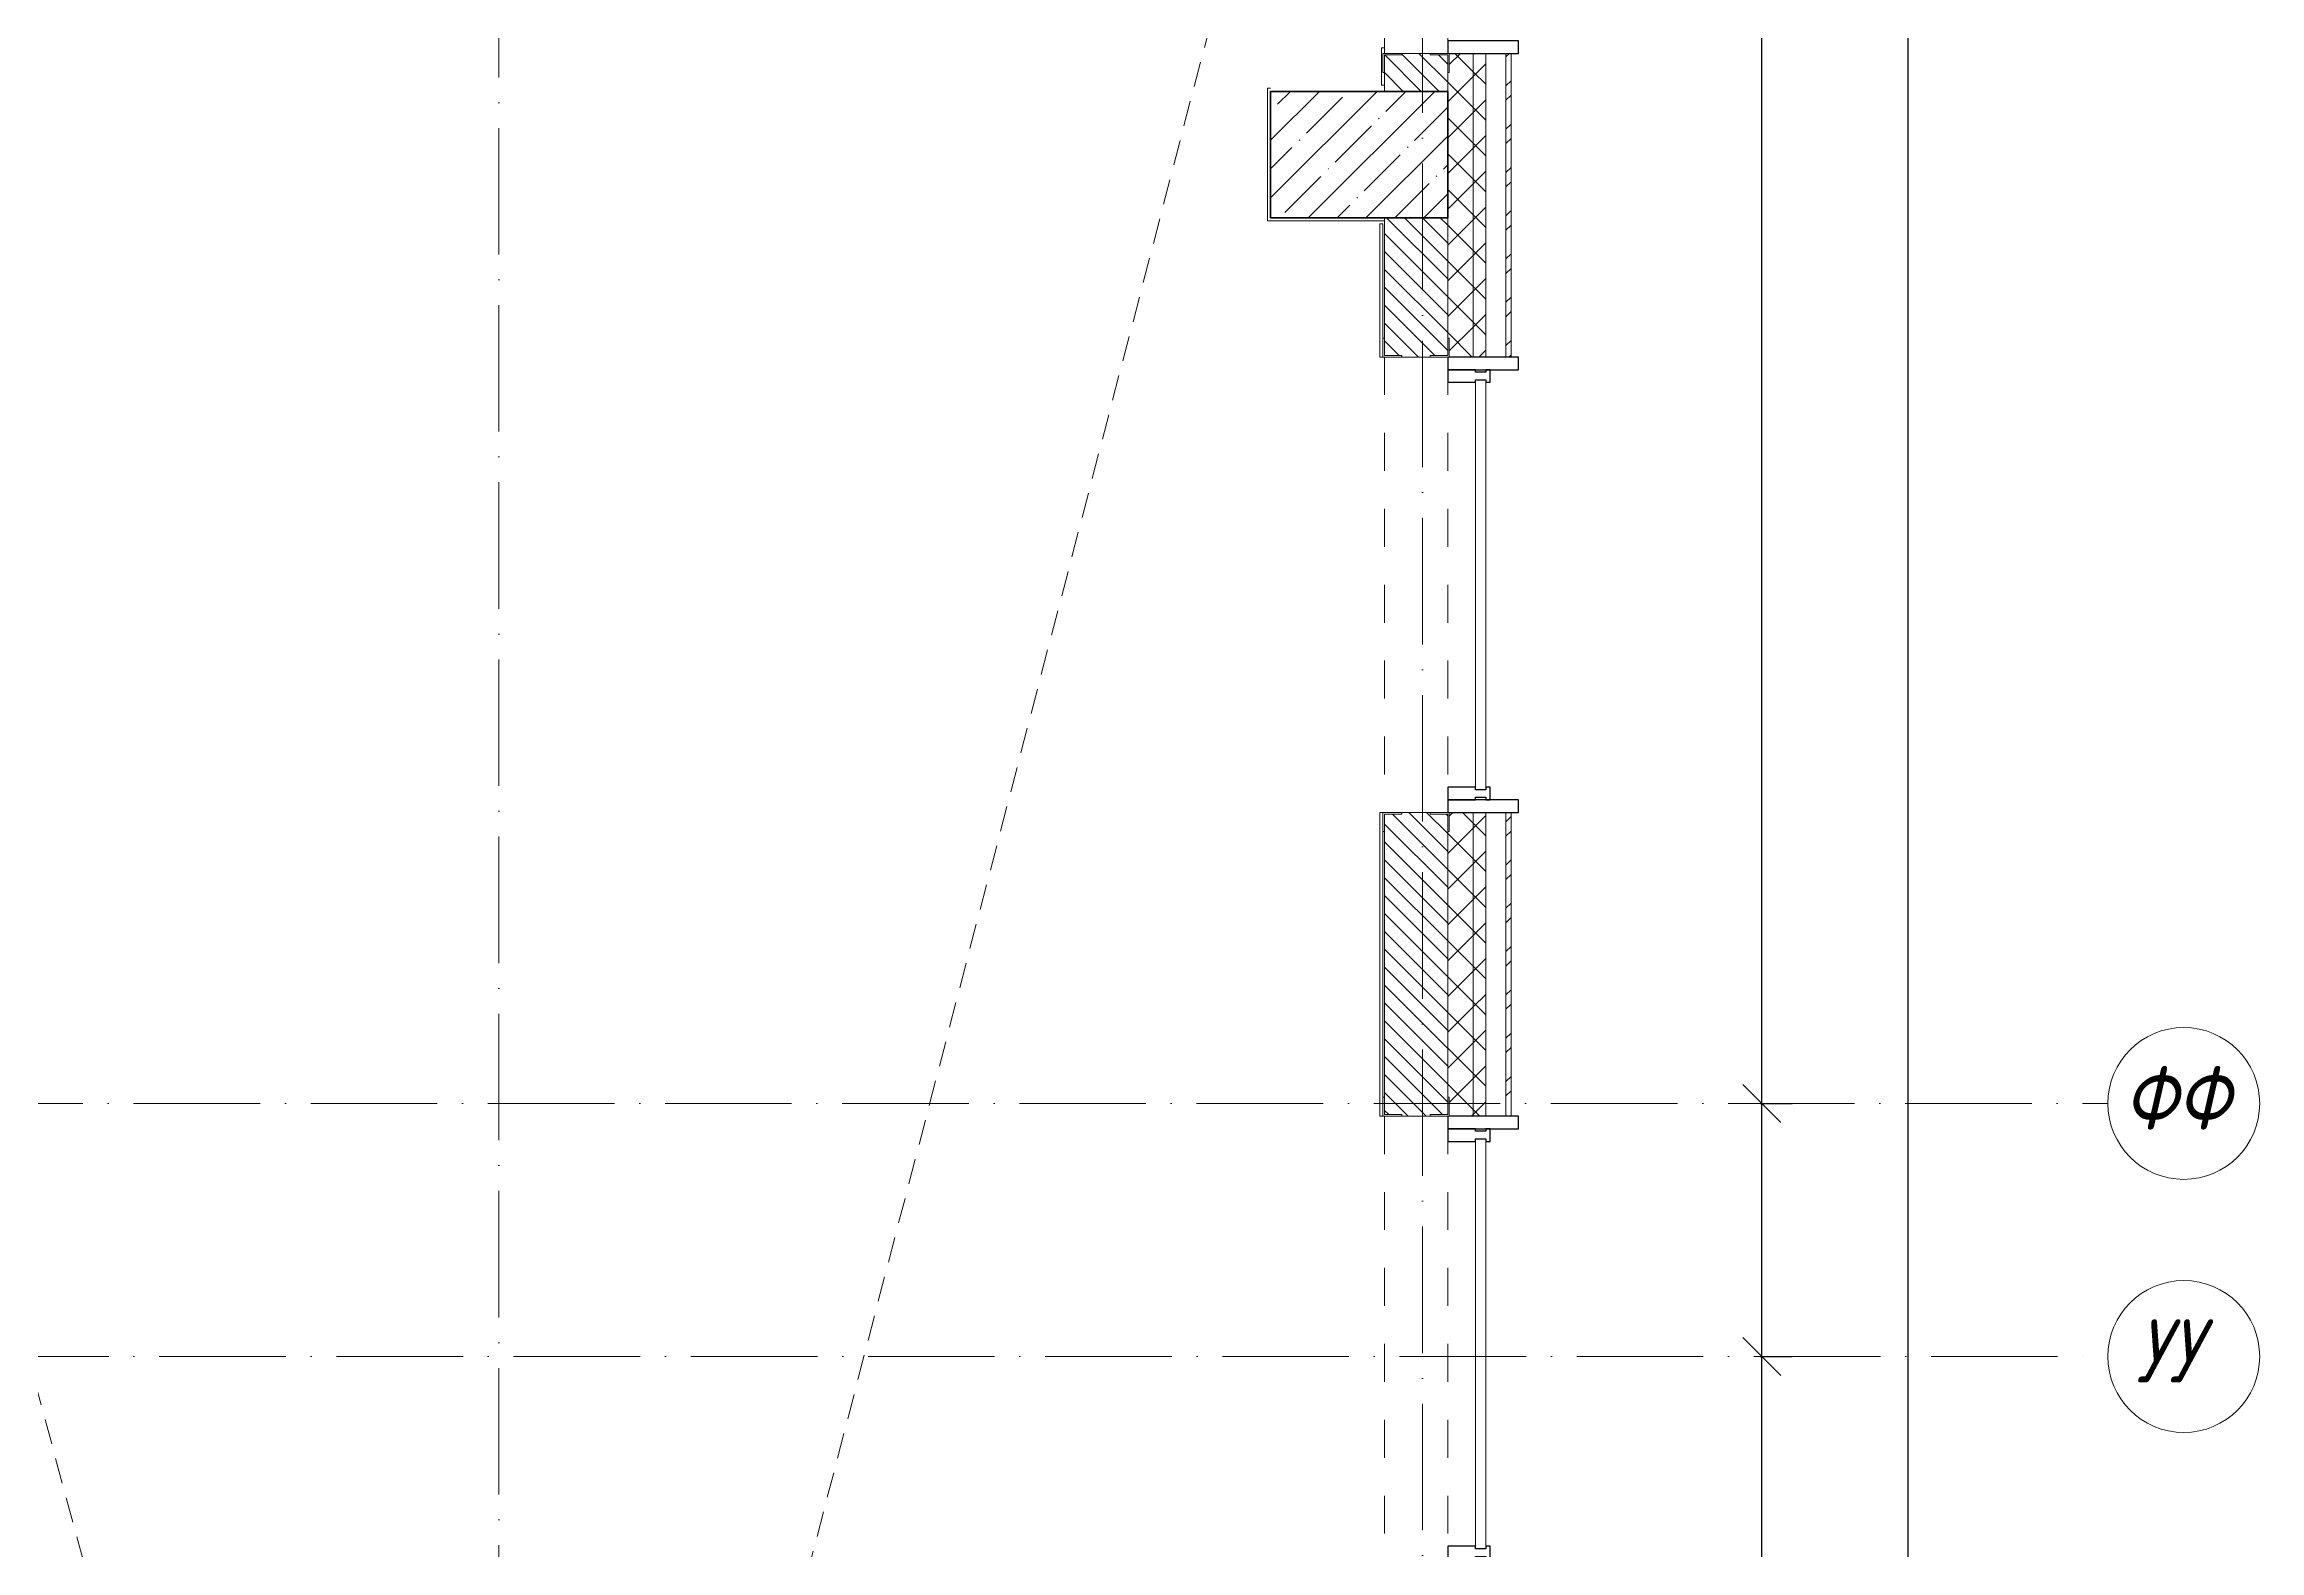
# Model space of a CAD drawing. Header units: millimetres. Extents: x -213536 to 1564669, y -45299 to 942238.
# Drawn here: x 527220 to 535974, y 520535 to 526488 of the extents above; entities that cross this region are included whole.
import ezdxf

# ---------------------------------------------------------------- set-up
doc = ezdxf.new("R2010")
doc.units = ezdxf.units.MM
for name, pattern in [('200_ШТРИХ_ш1п0_6_', [160, 100, -60]), ('50_200_ШТРИХ_1Т_ш5_п1_п1_', [700, 500, -100, 0, -100]), ('Штрих короткий', [300, 150, -150])]:
    doc.linetypes.add(name, pattern=pattern)
for name, color, linetype, lineweight in [('0-1', 7, 'Continuous', 5), ('0-2', 7, 'Continuous', 9), ('3) ЖБ 4м', 3, 'Continuous', 30), ('Импосты витража-1', 7, 'Continuous', 25), ('Линии-1', 7, '200_ШТРИХ_ш1п0_6_', 9), ('Несущие колонны', 7, 'Continuous', 9), ('Несущие колонны-1', 7, 'Continuous', 35), ('Обобщенные модели', 7, 'Continuous', 9), ('Общие ребра', 7, 'Continuous', 9), ('Оси', 7, 'Continuous', 9), ('Оси-1', 7, 'Continuous', 20), ('Оси-2', 7, '50_200_ШТРИХ_1Т_ш5_п1_п1_', 9), ('Остекление-1', 7, 'Continuous', 9), ('Перемычка-1', 7, 'Штрих короткий', 9), ('Размеры', 7, 'Continuous', 15), ('Стены-1', 7, 'Continuous', 13), ('Штриховка разреза-1', 7, 'Continuous', 9)]:
    doc.layers.add(name, color=color, linetype=linetype, lineweight=lineweight)
doc.layers.get('0-2').off()
doc.styles.add('ISOCPEUR_I_1', font='isocpeui.ttf', dxfattribs={"width": 0.85, "height": 2.5})
doc.styles.add('ISOCPEUR_I_5', font='isocpeui.ttf', dxfattribs={"width": 0.85, "height": 2.1})
doc.dimstyles.new('ISO-2_5_0_9К', dxfattribs={"dimscale": 304.8, "dimtxt": 248.995294, "dimasz": 0.492126, "dimexe": 0.393701, "dimexo": 0.328084, "dimgap": 0, "dimtad": 1, "dimdec": 0, "dimzin": 0, "dimdsep": 46, "dimtxsty": 'ISOCPEUR_I_1', "dimblk1": 'OBLIQUE', "dimblk2": 'OBLIQUE', "dimsah": 1, "dimcen": 0.09, "dimdle": 0.393701, "dimazin": 0, "dimtfac": 1, "dimtdec": 4, "dimtix": 1, "dimtmove": 0, "dimatfit": 3, "dimfxl": 1, "dimtvp": 1, "dimtolj": 1, "dimtzin": 0, "dimarcsym": 2})
pattern_1 = [(45, (0, 0), (-70.71068, 70.71068), []), (135, (0, 0), (-70.71068, -70.71068), [])]
pattern_2 = [(135, (0, 0), (-35.35534, -35.35534), [])]

# ---------------------------------------------------------------- blocks, each defined once
blk = doc.blocks.new('Ось сетки - Круг_Ø6_00__ISO-2_5_0_9K_-16731441-АИ2_03_План отделки стен 3-го этажа _Часть 1_')
at = {"layer": 'Оси-1'}
blk.add_circle((0, 0), 3, dxfattribs=at)
blk = doc.blocks.new('_Oblique')
at = {"color": 0, "linetype": 'ByBlock', "lineweight": -2}
blk.add_line((-0.5, -0.5), (0.5, 0.5), dxfattribs=at)
blk = doc.blocks.new('*D3987')
at = {"layer": 'Defpoints', "color": 0, "lineweight": 30, "transparency": 16777216}
for p in [(533901, 521302.4), (534007.1, 521302.4), (533901, 520202.4)]:
    blk.add_point(p, dxfattribs=at)
at = {"layer": 'Размеры', "color": 0, "lineweight": -2, "transparency": 16777216}
for p, q in [((534007.1, 520082.4), (534007.1, 521422.4)), ((534001, 521302.4), (534127.1, 521302.4)), ((534001, 520202.4), (534127.1, 520202.4))]:
    blk.add_line(p, q, dxfattribs=at)
at = {"layer": 'Размеры', "color": 0, "lineweight": -2, "transparency": 16777216, "xscale": 150, "yscale": 150, "zscale": 150}
for p, rotation in [((534007.1, 521302.4), 90), ((534007.1, 520202.4), 270)]:
    blk.add_blockref('_Oblique', p, dxfattribs=dict(at, rotation=rotation))
at = {"layer": 'Размеры', "color": 0, "transparency": 16777216, "insert": (534005.8, 520752.4), "char_height": 2.5, "width": 643.557, "attachment_point": 5, "rotation": 90, "style": 'ISOCPEUR_I_1'}
blk.add_mtext('\\A1;1100', dxfattribs=at)
blk = doc.blocks.new('*D3988')
at = {"layer": 'Defpoints', "color": 0, "lineweight": 30, "transparency": 16777216}
for p in [(533901, 522302.4), (534007.1, 522302.4), (533901, 521302.4)]:
    blk.add_point(p, dxfattribs=at)
at = {"layer": 'Размеры', "color": 0, "lineweight": -2, "transparency": 16777216}
for p, q in [((534007.1, 521182.4), (534007.1, 522422.4)), ((534001, 522302.4), (534127.1, 522302.4)), ((534001, 521302.4), (534127.1, 521302.4))]:
    blk.add_line(p, q, dxfattribs=at)
at = {"layer": 'Размеры', "color": 0, "lineweight": -2, "transparency": 16777216, "xscale": 150, "yscale": 150, "zscale": 150}
for p, rotation in [((534007.1, 522302.4), 90), ((534007.1, 521302.4), 270)]:
    blk.add_blockref('_Oblique', p, dxfattribs=dict(at, rotation=rotation))
at = {"layer": 'Размеры', "color": 0, "transparency": 16777216, "insert": (534005.8, 521802.4), "char_height": 2.5, "width": 701.018, "attachment_point": 5, "rotation": 90, "style": 'ISOCPEUR_I_1'}
blk.add_mtext('\\A1;1000', dxfattribs=at)
blk = doc.blocks.new('*D3989')
at = {"layer": 'Defpoints', "color": 0, "lineweight": 30, "transparency": 16777216}
for p in [(533901, 528752.4), (534007.1, 528752.4), (533901, 522302.4)]:
    blk.add_point(p, dxfattribs=at)
at = {"layer": 'Размеры', "color": 0, "lineweight": -2, "transparency": 16777216}
for p, q in [((534007.1, 522182.4), (534007.1, 528872.4)), ((534001, 528752.4), (534127.1, 528752.4)), ((534001, 522302.4), (534127.1, 522302.4))]:
    blk.add_line(p, q, dxfattribs=at)
at = {"layer": 'Размеры', "color": 0, "lineweight": -2, "transparency": 16777216, "xscale": 150, "yscale": 150, "zscale": 150}
for p, rotation in [((534007.1, 528752.4), 90), ((534007.1, 522302.4), 270)]:
    blk.add_blockref('_Oblique', p, dxfattribs=dict(at, rotation=rotation))
at = {"layer": 'Размеры', "color": 0, "transparency": 16777216, "insert": (534005.8, 525527.4), "char_height": 2.5, "width": 781.462, "attachment_point": 5, "rotation": 90, "style": 'ISOCPEUR_I_1'}
blk.add_mtext('\\A1;6450', dxfattribs=at)
blk = doc.blocks.new('*D3991')
at = {"layer": 'Defpoints', "color": 0, "lineweight": 30, "transparency": 16777216}
for p in [(534689.4, 532302.4), (534583.4, 489552.4), (534689.4, 489552.4)]:
    blk.add_point(p, dxfattribs=at)
at = {"layer": 'Размеры', "color": 0, "lineweight": -2, "transparency": 16777216}
for p, q in [((534583.4, 532422.4), (534583.4, 489432.4)), ((534589.4, 532302.4), (534463.4, 532302.4)), ((534589.4, 489552.4), (534463.4, 489552.4))]:
    blk.add_line(p, q, dxfattribs=at)
at = {"layer": 'Размеры', "color": 0, "lineweight": -2, "transparency": 16777216, "xscale": 150, "yscale": 150, "zscale": 150}
for p, rotation in [((534583.4, 532302.4), 90), ((534583.4, 489552.4), 270)]:
    blk.add_blockref('_Oblique', p, dxfattribs=dict(at, rotation=rotation))
at = {"layer": 'Размеры', "color": 0, "transparency": 16777216, "insert": (534582.1, 510927.4), "char_height": 2.5, "width": 971.082, "attachment_point": 5, "rotation": 90, "style": 'ISOCPEUR_I_1'}
blk.add_mtext('\\A1;42750', dxfattribs=at)
blk = doc.blocks.new('BSC_Колонна _Прямоугольная - 500х700-V104-АИ2_03_План отделки стен 3-го этажа _Часть 1_')
at = {"layer": 'Несущие колонны'}
h = blk.add_hatch(dxfattribs=at)
h.set_pattern_fill('FP_102', color=256, style=0, pattern_type=2)
h.set_pattern_definition([(315, (-81150, 103250), (114.04925, 114.04925), []), (315, (-81150, 103135.95), (114.04925, 114.04925), [201.613, -40.323, 3.353, -36.97])])
h.paths.add_polyline_path([(-250, 350), (-250, -350), (250, -350), (250, 350)], flags=0)
at = {"layer": 'Несущие колонны-1'}
for p, q in [((250, 350), (-250, 350)), ((-250, 350), (-250, -350)), ((250, -350), (250, 350)), ((-250, -350), (250, -350))]:
    blk.add_line(p, q, dxfattribs=at)
blk = doc.blocks.new('Прямоугольный импост - Откос НВФ_50х280 мм-26226369-АИ2_03_План отделки стен 3-го этажа _Часть 1_')
at = {"layer": 'Импосты витража-1'}
for p, q in [((0, 130), (-50, 130)), ((-50, 130), (-50, -150)), ((0, -144), (0, 130)), ((-50, -150), (0, -150))]:
    blk.add_line(p, q, dxfattribs=at)
blk = doc.blocks.new('Прямоугольный импост - Откос НВФ_50х280 мм-26226370-АИ2_03_План отделки стен 3-го этажа _Часть 1_')
at = {"layer": 'Импосты витража-1'}
for p, q in [((-50, 130), (0, 130)), ((-50, -150), (-50, 130)), ((0, 130), (0, -144)), ((0, -150), (-50, -150))]:
    blk.add_line(p, q, dxfattribs=at)
blk = doc.blocks.new('PNS_Панель прямоугольная1 - Нр_Стекло - 40мм-26226366-АИ2_03_План отделки стен 3-го этажа _Часть 1_')
at = {"layer": 'Остекление-1'}
for p, q in [((-800, 40), (800, 40)), ((-810, 0), (810, 0)), ((800, 0), (-800, 0))]:
    blk.add_line(p, q, dxfattribs=at)
blk = doc.blocks.new('Прямоугольный импост - Импост структурный с накладкой - 150мм-26226363-АИ2_03_План отделки стен 3-го этажа _Часть 1_')
at = {"layer": 'Импосты витража-1'}
for p, q in [((-25, 0), (-25, 17)), ((-25, 17), (25, 17)), ((-15, 0), (-25, 0)), ((-15, -40), (-15, 0)), ((25, 0), (15, 0)), ((15, 0), (15, -40)), ((25, 17), (25, 0)), ((-25, -150), (-25, -40)), ((-25, -40), (-15, -40)), ((15, -40), (25, -40)), ((25, -40), (25, -150)), ((25, -150), (-25, -150))]:
    blk.add_line(p, q, dxfattribs=at)
blk = doc.blocks.new('Проем_Дверь_Прямоугольный - 1800х3380h_оконные проемы-26226385-АИ2_03_План отделки стен 3-го этажа _Часть 1_')
at = {"layer": 'Перемычка-1'}
for p, q in [((900, 125), (-900, 125)), ((900, -125), (-900, -125))]:
    blk.add_line(p, q, dxfattribs=at)
blk = doc.blocks.new('Фахверк_СКБ_Уголок - 250_3380-27498580-АИ2_03_План отделки стен 3-го этажа _Часть 1_')
at = {"layer": 'Обобщенные модели'}
for p, q in [((200, 181), (125, 181)), ((125, 181), (125, 106)), ((200, 175), (200, 181)), ((125, 106), (131, 106)), ((131, 106), (131, 175)), ((131, 175), (200, 175)), ((131, -6), (125, -6)), ((125, -6), (125, -81)), ((125, -81), (200, -81)), ((131, -75), (131, -6)), ((200, -75), (131, -75)), ((200, -81), (200, -75))]:
    blk.add_line(p, q, dxfattribs=at)
blk = doc.blocks.new('Фахверк_СКБ_Уголок - 250_3380_зеркало-28514702-АИ2_03_План отделки стен 3-го этажа _Часть 1_')
at = {"layer": 'Обобщенные модели'}
for p, q in [((200, 181), (125, 181)), ((125, 181), (125, 106)), ((200, 175), (200, 181)), ((125, 106), (131, 106)), ((131, 106), (131, 175)), ((131, 175), (200, 175)), ((131, -6), (125, -6)), ((125, -6), (125, -81)), ((125, -81), (200, -81)), ((131, -75), (131, -6)), ((200, -75), (131, -75)), ((200, -81), (200, -75))]:
    blk.add_line(p, q, dxfattribs=at)
blk = doc.blocks.new('0125-Р-ОО-Ш2-АР-о_23_10_2024_rvt-1-АИ2_03_План отделки стен 3-го этажа _Часть 1_')
at = {"layer": 'Штриховка разреза-1'}
h = blk.add_hatch(dxfattribs=at)
h.set_pattern_fill('FP_49', color=256, style=0, pattern_type=2)
h.set_pattern_definition([(45, (0, 0), (-85.53659, 85.53659), []), (45, (57.02, 0), (-85.53659, 85.53659), [])])
h.paths.add_polyline_path([(103850, 71300), (103850, 72550), (103830, 72550), (103830, 71300)], flags=0)
h.paths.add_polyline_path([(103830, 74350), (103850, 74350), (103850, 75550), (103830, 75550), (103830, 75314)], flags=0)
h.paths.add_polyline_path([(103850, 77350), (103850, 78550), (103830, 78550), (103830, 77350)], flags=0)
h.paths.add_polyline_path([(103850, 80350), (103850, 81550), (103830, 81550), (103830, 80350)], flags=0)
h.paths.add_polyline_path([(103850, 83350), (103850, 87730), (103830, 87730), (103830, 83350)], flags=0)
h = blk.add_hatch(dxfattribs=at)
h.set_pattern_fill('FP_50', color=256, style=0, pattern_type=2)
h.set_pattern_definition(pattern_1)
h.paths.add_polyline_path([(103600, 48615), (103700, 48615), (103700, 48900), (103600, 48900)], flags=0)
h.paths.add_polyline_path([(103700, 49900), (103700, 57600), (103606, 57600), (103606, 57525), (103600, 57525), (103600, 49900)], flags=0)
h.paths.add_polyline_path([(103700, 71300), (103700, 72550), (103606, 72550), (103606, 72475), (103600, 72475), (103600, 71375), (103606, 71375), (103606, 71300)], flags=0)
h.paths.add_polyline_path([(103700, 74350), (103700, 75550), (103600, 75550), (103600, 74425), (103606, 74425), (103606, 74350)], flags=0)
h.paths.add_polyline_path([(103700, 77350), (103700, 78550), (103606, 78550), (103606, 78475), (103600, 78475), (103600, 77425), (103606, 77425), (103606, 77350)], flags=0)
h.paths.add_polyline_path([(103606, 80350), (103700, 80350), (103700, 81550), (103606, 81550), (103606, 81475), (103600, 81475), (103600, 80425), (103606, 80425), (103606, 80356)], flags=0)
h.paths.add_polyline_path([(103600, 83350), (103700, 83350), (103700, 87500), (103600, 87500), (103600, 83850)], flags=0)
h = blk.add_hatch(dxfattribs=at)
h.set_pattern_fill('FP_50', color=256, style=0, pattern_type=2)
h.set_pattern_definition(pattern_1)
h.paths.add_polyline_path([(103750, 48615), (103750, 48900), (103700, 48900), (103700, 48615)], flags=0)
h.paths.add_polyline_path([(103700, 49900), (103750, 49900), (103750, 57600), (103700, 57600), (103700, 50672)], flags=0)
h.paths.add_polyline_path([(103750, 71300), (103750, 72550), (103700, 72550), (103700, 71300)], flags=0)
h.paths.add_polyline_path([(103750, 74350), (103750, 75550), (103700, 75550), (103700, 74350)], flags=0)
h.paths.add_polyline_path([(103700, 77350), (103750, 77350), (103750, 78550), (103700, 78550), (103700, 77863.1)], flags=0)
h.paths.add_polyline_path([(103700, 80350), (103750, 80350), (103750, 81550), (103700, 81550), (103700, 80412.3)], flags=0)
h.paths.add_polyline_path([(103700, 83350), (103750, 83350), (103750, 87500), (103700, 87500), (103700, 85510.6)], flags=0)
h = blk.add_hatch(dxfattribs=at)
h.set_pattern_fill('FP_1', color=256, style=0, pattern_type=2)
h.set_pattern_definition(pattern_2)
h.paths.add_polyline_path([(103350, 81400), (103600, 81400), (103600, 81544), (103531, 81544), (103531, 81550), (103419, 81550), (103419, 81544), (103350, 81544), (103350, 81475)], flags=0)
h = blk.add_hatch(dxfattribs=at)
h.set_pattern_fill('FP_1', color=256, style=0, pattern_type=2)
h.set_pattern_definition(pattern_2)
h.paths.add_polyline_path([(103531, 77350), (103531, 77356), (103600, 77356), (103600, 78544), (103531, 78544), (103531, 78550), (103419, 78550), (103419, 78544), (103350, 78544), (103350, 77356), (103419, 77356), (103419, 77350)], flags=0)
h.paths.add_polyline_path([(103419, 80350), (103531, 80350), (103531, 80356), (103600, 80356), (103600, 80900), (103350, 80900), (103350, 80356), (103419, 80356)], flags=0)
at = {"layer": 'Линии-1'}
for p, q in [((96316.1, 57262), (103096.9, 83338)), ((96303.2, 82638), (103096.8, 57512))]:
    blk.add_line(p, q, dxfattribs=at)
at = {"layer": 'Общие ребра'}
for p, q in [((103700, 80350), (103700, 81550)), ((103750, 80350), (103750, 81550)), ((103700, 77350), (103700, 78550)), ((103750, 77350), (103750, 78550))]:
    blk.add_line(p, q, dxfattribs=at)
at = {"layer": 'Стены-1'}
for p, q in [((103531, 81550), (103419, 81550)), ((103830, 81550), (103606, 81550)), ((103830, 80350), (103830, 81550)), ((103850, 81550), (103830, 81550)), ((103830, 81550), (103830, 80350)), ((103850, 80350), (103850, 81550)), ((103350, 81475), (103350, 81400)), ((103600, 81475), (103600, 81400)), ((103600, 81400), (103600, 81475)), ((103350, 80900), (103350, 80425)), ((103600, 80900), (103600, 80425)), ((103600, 80425), (103600, 80900)), ((103419, 80350), (103531, 80350)), ((103606, 80350), (103830, 80350)), ((103830, 80350), (103850, 80350)), ((103531, 78550), (103419, 78550)), ((103830, 78550), (103606, 78550)), ((103830, 77350), (103830, 78550)), ((103850, 78550), (103830, 78550)), ((103830, 78550), (103830, 77350)), ((103850, 77350), (103850, 78550)), ((103350, 78475), (103350, 77425)), ((103600, 78475), (103600, 77425)), ((103600, 77425), (103600, 78475)), ((103419, 77350), (103531, 77350)), ((103606, 77350), (103830, 77350)), ((103830, 77350), (103850, 77350))]:
    blk.add_line(p, q, dxfattribs=at)
at = {"layer": '0-2'}
for name, p, rotation in [('Проем_Дверь_Прямоугольный - 1800х3380h_оконные проемы-26226385-АИ2_03_План отделки стен 3-го этажа _Часть 1_', (103475, 82450), 269.9999999999999), ('Прямоугольный импост - Откос НВФ_50х280 мм-26226369-АИ2_03_План отделки стен 3-го этажа _Часть 1_', (103750, 81550), 270), ('Фахверк_СКБ_Уголок - 250_3380_зеркало-28514702-АИ2_03_План отделки стен 3-го этажа _Часть 1_', (103425, 81675), 269.9999999999999), ('BSC_Колонна _Прямоугольная - 500х700-V104-АИ2_03_План отделки стен 3-го этажа _Часть 1_', (103250, 81150), 89.9999999999999), ('Фахверк_СКБ_Уголок - 250_3380-27498580-АИ2_03_План отделки стен 3-го этажа _Часть 1_', (103525, 80225), 89.99999999999993), ('Проем_Дверь_Прямоугольный - 1800х3380h_оконные проемы-26226385-АИ2_03_План отделки стен 3-го этажа _Часть 1_', (103475, 79450), 89.99999999999993), ('PNS_Панель прямоугольная1 - Нр_Стекло - 40мм-26226366-АИ2_03_План отделки стен 3-го этажа _Часть 1_', (103750, 79450), 90), ('Фахверк_СКБ_Уголок - 250_3380-27498580-АИ2_03_План отделки стен 3-го этажа _Часть 1_', (103425, 78675), 269.9999999999999), ('Прямоугольный импост - Откос НВФ_50х280 мм-26226369-АИ2_03_План отделки стен 3-го этажа _Часть 1_', (103750, 78550), 270), ('Фахверк_СКБ_Уголок - 250_3380-27498580-АИ2_03_План отделки стен 3-го этажа _Часть 1_', (103525, 77225), 89.99999999999993), ('Проем_Дверь_Прямоугольный - 1800х3380h_оконные проемы-26226385-АИ2_03_План отделки стен 3-го этажа _Часть 1_', (103475, 76450), 89.99999999999993), ('PNS_Панель прямоугольная1 - Нр_Стекло - 40мм-26226366-АИ2_03_План отделки стен 3-го этажа _Часть 1_', (103750, 76450), 90)]:
    blk.add_blockref(name, p, dxfattribs=dict(at, rotation=rotation))
at = {"layer": '0-2', "extrusion": (0, 0, -1), "rotation": 90}
for name, p in [('Прямоугольный импост - Откос НВФ_50х280 мм-26226370-АИ2_03_План отделки стен 3-го этажа _Часть 1_', (-103750, 80350)), ('Прямоугольный импост - Импост структурный с накладкой - 150мм-26226363-АИ2_03_План отделки стен 3-го этажа _Часть 1_', (-103750, 80275)), ('Прямоугольный импост - Импост структурный с накладкой - 150мм-26226363-АИ2_03_План отделки стен 3-го этажа _Часть 1_', (-103750, 78625)), ('Прямоугольный импост - Откос НВФ_50х280 мм-26226370-АИ2_03_План отделки стен 3-го этажа _Часть 1_', (-103750, 77350)), ('Прямоугольный импост - Импост структурный с накладкой - 150мм-26226363-АИ2_03_План отделки стен 3-го этажа _Часть 1_', (-103750, 77275)), ('Прямоугольный импост - Импост структурный с накладкой - 150мм-26226363-АИ2_03_План отделки стен 3-го этажа _Часть 1_', (-103750, 75625))]:
    blk.add_blockref(name, p, dxfattribs=at)
blk = doc.blocks.new('3этВверх')
at = {"layer": 'Стены-1'}
for p, q in [((532516, 526474.1), (532504, 526474.1)), ((532504, 526474.1), (532504, 526326.4)), ((532516, 526452.4), (532516, 526474.1)), ((532054, 526314.4), (532054, 525790.4)), ((532066, 526314.4), (532054, 526314.4)), ((532504, 526326.4), (532516, 526326.4)), ((532516, 526326.4), (532516, 526377.4)), ((532054, 525790.4), (532515.8, 525790.4)), ((532509, 525778.4), (532497, 525778.4)), ((532497, 525778.4), (532497, 525252.4)), ((532509, 525252.4), (532509, 525778.4)), ((532515.8, 525790.4), (532515.8, 525802.4)), ((532497, 525252.4), (532509, 525252.4)), ((532509, 523452.4), (532497, 523452.4)), ((532497, 523452.4), (532497, 522252.4)), ((532509, 522252.4), (532509, 523452.4)), ((532497, 522252.4), (532509, 522252.4))]:
    blk.add_line(p, q, dxfattribs=at)
at = {"layer": '0-1'}
blk.add_blockref('0125-Р-ОО-Ш2-АР-о_23_10_2024_rvt-1-АИ2_03_План отделки стен 3-го этажа _Часть 1_', (429166, 444902.4), dxfattribs=at)
blk = doc.blocks.new('Ос 3 эт верх часть')
at = {"layer": 'Оси-2'}
for p, q in [((529016, 489952.4), (529016, 535177.6)), ((532666, 499613), (532666, 535177.6)), ((481366, 522302.4), (535374.3, 522302.4)), ((467466, 521302.4), (535374.3, 521302.4))]:
    blk.add_line(p, q, dxfattribs=at)
at = {"layer": 'Оси-1', "xscale": 99.99999999999993, "yscale": 99.99999999999993, "zscale": 99.99999999999993, "rotation": 269.9999999999995}
for p in [(535674.3, 522302.4), (535674.3, 521302.4)]:
    blk.add_blockref('Ось сетки - Круг_Ø6_00__ISO-2_5_0_9K_-16731441-АИ2_03_План отделки стен 3-го этажа _Часть 1_', p, dxfattribs=at)
at = {"layer": 'Оси', "char_height": 250, "attachment_point": 1, "style": 'ISOCPEUR_I_5'}
for s, insert, width in [('ФФ', (535436.4, 522449.1), 562.785), ('УУ', (535484.1, 521449.1), 447.342)]:
    blk.add_mtext(s, dxfattribs=dict(at, insert=insert, width=width))
at = {"layer": 'Размеры'}
for base, p1, p2, override, picture, middle in [((534583.4, 489552.4), (534689.4, 532302.4), (534689.4, 489552.4), {"dimpost": '<>', "dimfxl": 42750}, '*D3991', (534582.1, 510927.4)), ((534007.1, 528752.4), (533901, 522302.4), (533901, 528752.4), {"dimpost": '<>', "dimfxl": 6450}, '*D3989', (534005.8, 525527.4)), ((534007.1, 522302.4), (533901, 521302.4), (533901, 522302.4), {"dimpost": '<>', "dimfxl": 1000}, '*D3988', (534005.8, 521802.4)), ((534007.1, 521302.4), (533901, 520202.4), (533901, 521302.4), {"dimpost": '<>', "dimfxl": 1100}, '*D3987', (534005.8, 520752.4))]:
    dim = blk.add_linear_dim(base=base, p1=p1, p2=p2, angle=90, dimstyle='ISO-2_5_0_9К', override=override, dxfattribs=at)
    dim.commit()
    dim.dimension.update_dxf_attribs({"geometry": picture, "text_midpoint": middle})

msp = doc.modelspace()

# ---------------------------------------------------------------- block references
at = {"color": 5, "lineweight": 30}
msp.add_blockref('Ос 3 эт верх часть', (0, 0), dxfattribs=at)
at = {"layer": '3) ЖБ 4м'}
msp.add_blockref('3этВверх', (0, 0), dxfattribs=at)

doc.saveas('drawing.dxf')
